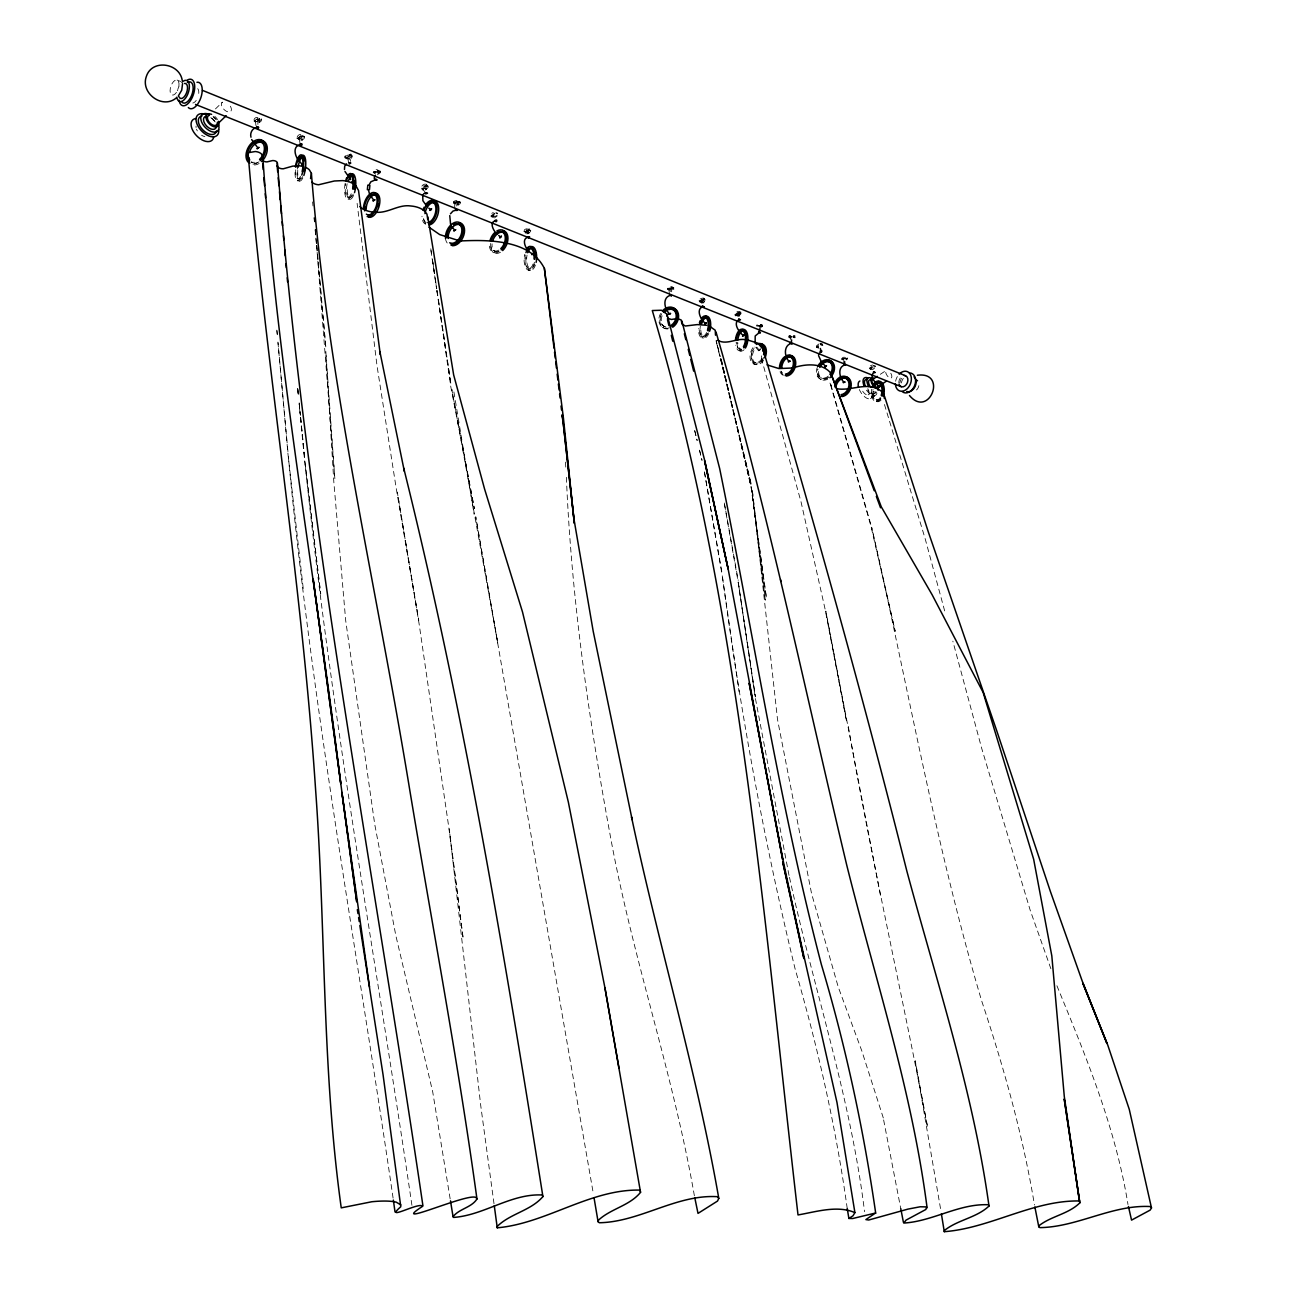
<?xml version="1.0" encoding="UTF-8"?>
<svg xmlns="http://www.w3.org/2000/svg" width="1297" height="1297" viewBox="0 0 1297 1297"><rect width="100%" height="100%" fill="white"/><g stroke="black" fill="none" stroke-linecap="round" stroke-linejoin="round"><path stroke-width="0.75" stroke-dasharray="5 3.75" d="M758.275 325.887L756.945 325.985M760.431 329.065C758.437 327.476 761.744 322.142 761.696 326.017M760.545 324.915L761.744 324.785M760.609 327.46C766.722 325.336 756.621 322.094 756.54 325.985M761.744 325.904L760.528 325.985L761.906 325.904M762.523 326.471L757.205 325.806M762.523 325.044L759.021 326.504M874.729 367.813C871.162 372.693 866.412 366.159 872.541 364.927M869.639 368.867L872.135 366.111L872.119 367.278M870.109 368.267C872.427 366.646 869.314 370.958 871.081 367.683M870.368 369.126L871.422 368.575M870.741 524.215L829.95 381.594M842.175 359.869C841.331 354.276 849.276 359.545 846.86 357.567M842.337 359.658C844.347 356.416 841.737 360.971 843.504 359.577M843.731 363.192L843.877 358.134L845.676 358.085L844.866 358.426M847.022 358.637L845.806 358.88L845.839 357.777M846.406 359.934L847.703 357.907M790.781 335.453C787.668 335.161 788.689 338.776 791.381 338.193M788.884 335.988L791.429 336.588M790.667 337.658C787.619 337.22 792.451 335.226 789.841 337.739M668.733 288.226C672.3 289.62 665.085 290.95 668.117 287.334C674.991 283.994 675.202 292.668 668.214 289.88M667.485 289.085C669.252 287.221 667.452 290.09 669.56 289.588M669.592 295.003C667.404 283.897 673.175 289.15 673.046 287.318M670.695 291.647L670.857 287.966M671.651 291.809L671.846 287.415M453.383 203.143C452.799 199.333 461.91 199.77 460.192 203.678C458.7 205.883 450.351 203.726 455.15 202.089M454.615 203.921C453.366 200.857 459.495 201.586 460.322 203.337M455.425 209.644C452.231 202.445 460.5 197.063 457.711 207.034M456.755 205.996L457.095 202.008M453.496 201.862L457.825 203.24L459.025 201.213M459.219 202.786L459.268 201.311M374.574 171.512C378.011 172.306 371.98 175.241 373.698 170.426C380.767 167.264 377.622 175.063 378.692 170.442M374.379 171.674L374.282 173.068L375.611 173.068M377.67 174.755C381.999 168.432 371.899 171.966 378.011 171.301M377.703 173.847C380.443 174.592 381.529 170.28 378.513 170.15M841.623 359.431L842.888 358.507M254.001 119.762C255.152 114.72 265.609 118.692 259.822 122.226C255.671 125.063 251.245 117.622 256.676 121.772C252.802 121.869 258.606 119.194 255.25 120.508M254.001 121.059L257.471 118.757L261.459 120.378M790.732 339.636L791.186 336.345M841.656 358.329L846.73 358.637M256.79 127.317C252.818 120.297 260.973 113.893 259.011 124.415M256.757 119.567C261.897 121.74 257.795 116.146 260.178 119.583M261.459 119.081L259.822 120.929L256.093 121.27M350.855 153.905C356.805 162.368 337.252 158.85 348.277 153.792M345.051 157.991C345.342 154.992 351.033 153.322 352.2 156.434M346.023 157.618C349.606 156.953 344.094 160.439 347.385 157.326M346.202 158.753L347.58 158.461M348.617 163.146L347.531 156.159L350.693 156.078L350.287 154.165L349.428 154.797L350.563 161.412M297.078 137.271C299.315 130.397 309.643 138.455 301.017 140.06C290.836 135.845 302.882 141.665 304.406 136.25M297.143 138.503L300.612 135.926L304.487 137.498M298.342 139.249C299.818 134.58 298.602 141.632 299.185 138.747M350.822 154.489L349.46 154.894M299.672 137.822L298.278 138.017M300.223 144.356C297.256 130.64 304.763 138.001 303.239 136.704M352.022 155.3C351.714 158.299 346.056 159.953 344.872 156.856M301.844 136.996L302.217 140.676M303.174 135.455L302.314 135.974M422.514 189.557C425.157 186.768 420.471 188.243 423.162 189.719M493.136 215.691C490.817 214.799 494.708 218.35 491.936 216.242M494.206 217.977L493.314 214.718L494.562 213.713M525.172 233.087C526.258 228.888 524.799 234.725 526.355 232.52M529.014 233.557L528.268 229.277L529.095 228.71L529.581 230.396L526.355 230.671L527.684 237.351M373.131 172.388L374.817 171.334M377.703 171.982L380.232 172.696M379.227 170.718L377.832 170.653M380.378 171.366L376.924 172.533L373.26 171.058M454.42 203.742L455.766 203.775L454.761 203.969M457.906 202.689L459.251 202.721M458.133 202.04L456.058 201.975M459.333 201.505L458.1 201.521M460.419 202.056L459.057 202.899M735.675 314.49C739.095 314.166 734.086 316.711 736.842 314.15M737.863 316.646L737.912 312.82M739.258 313.323C740.538 309.578 738.852 315.041 740.441 312.901M817.11 346.737C820.385 346.283 815.586 348.909 818.245 346.364M700.915 300.466C699.051 300.174 702.342 302.493 700.202 301.666C706.314 302.298 706.054 295.619 700.169 298.991C695.435 303.336 707.043 303.838 705.292 298.926M703.46 300.142C704.725 296.283 703.136 301.65 704.628 299.737M704.482 298.732L702.374 299.348M301.893 136.688L299.785 136.947M255.282 121.902L256.093 121.351M672.689 288.793L669.917 288.047M673.954 287.966L670.436 289.069L667.533 287.902M760.399 325.482L758.615 325.434L760.464 325.32M740.814 313.063C734.345 319.629 733.859 308.767 740.992 312.139M497.367 215.772L495.341 217.393M843.472 358.572L842.369 358.556M215.464 108.916L222.468 102.139A6.209 3.551 46.5 0 0 223.376 108.802A6.209 3.551 46.5 0 0 230.38 111.639A6.209 3.551 46.5 0 0 229.456 104.96M788.754 337.139L790.797 336.523M496.54 215.367C493.573 219.323 487.769 214.67 493.314 212.449M669.609 288.42L668.377 288.453M880.306 374.314L884.911 371.266M868.163 394.823L874.713 390.494M874.308 393.656L876.772 392.018M870.449 398.633L875.345 395.39M818.472 345.245L816.672 347.142L818.488 348.293M423.341 189.654L423.503 187.935M425.821 189.784L428.188 187.433L427.491 184.677M873.221 367.878L869.314 367.975M818.942 343.948L816.591 345.699L816.688 347.564M425.4 193.48C418.98 182.18 428.48 188.973 426.373 184.628M494.465 213.146L491.239 215.74L492.795 217.864M494.562 215.026L493.346 214.88M702.131 299.396L699.196 301.747M527.36 233.541C537.866 229.229 520.113 225.581 525.026 233.46M668.603 288.258L671.83 288.031M842.612 358.394L847.671 359.01M845.741 358.977L846.698 358.929M738.155 312.739L739.728 316.176M530.684 230.282L526.663 229.731L524.199 232.73M528.738 229.553L529.549 228.888M374.703 171.48L379.129 171.723M760.058 349.72C755.211 352.233 764.679 349.768 757.659 346.769M455.036 202.235L455.863 202.494L454.55 202.527M426.194 184.158C422.627 183.153 418.769 189.005 423.211 190.286M528.69 268.495L530.441 268.609M528.56 270.214L530.311 270.343M876.756 400.125L878.15 400.238M876.691 401.6L878.101 401.73M739.874 349.282L741.43 349.46A9.322 4.588 -83 0 1 737.717 342.376M739.712 350.855L741.268 351.033M791.494 337.042L789.484 336.62M348.082 199.057L350.077 199.333M348.245 197.193L350.239 197.484M702.163 336.247L703.768 336.49M701.888 337.82L703.493 338.063M297.71 178.824L299.753 179.197M297.435 180.705L299.477 181.061M672.576 288.145L673.905 289.15M753.184 363.646L754.432 364.084M754.903 364.246L756.167 364.7M753.816 362.236L756.556 363.192M177.089 80.057L180.688 81.516M493.492 250.564L494.887 251.229M492.73 252.137L494.141 252.802M820.969 377.735L821.974 378.286M820.304 379.097L821.293 379.648M662.459 327.314L663.448 327.882M663.302 325.92L664.291 326.504M252.558 162.774L251.067 161.914A11.203 7.555 -62.1 0 0 257.422 161.055M701.191 301.65L699.051 300.677M703.704 303.012C705.665 297.499 698.564 298.991 701.807 303.336M701.418 300.191L703.217 299.575M423.779 188.973L422.238 188.519M423.827 187.335L426.859 184.839L427.135 185.876M739.063 312.382C745.11 312.399 735.512 319.516 734.913 314.36M818.52 347.32L816.397 346.623M759.345 350.239L756.816 347.142M758.615 350.774L755.956 347.515M829.918 383.085L831.572 385.906M421.282 188.243L425.546 188.746L427.848 185.163M425.578 185.439L426.567 189.605M428.14 186.201L423.86 185.682L421.557 189.281M524.896 231.92L526.128 231.45M523.988 231.66L528.009 232.212L530.473 229.196M526.387 230.834L529.776 230.072M493.395 216.615L492.163 217.183M705.455 300.012L703.266 298.991M737.15 313.598L738.966 312.95M761.323 355.864L762.393 360.696M1050.894 968.746L1030.191 910.202L981.748 748.531L952.841 641.172M1056.909 985.736C1086.124 1056.796 1115.696 1128.147 1127.985 1204.54M884.473 404.534L925.231 538.968L945.545 614.178M347.515 156.353L351.017 155.624M830.469 384.544L870.854 525.804L895.222 631.315L871.633 527.214C907.722 685.14 935.445 845.125 981.586 1000.619C1003.797 1067.496 1022.993 1135.41 1034.471 1205.026M490.963 215.902L491.239 216.923M761.388 358.312L801.092 502.101L824.989 608.682L846.601 721.472L825.8 611.114L880.614 896.227M424.703 186.736L425.562 189.978M716.171 341.322L751.417 484.883L719.511 354.081L751.044 486.488L766.43 598.014L751.044 486.488L721.181 359.058M694.689 430.636L697.105 440.413M699.505 450.189L701.92 459.965M694.754 430.75L697.138 440.494M699.537 450.237L702.05 460.516M719.024 352.119L716.171 340.414L718.943 352.087M738.058 313.274L738.804 316.419M789.484 877.356C813.754 989.044 850.767 1097.846 864.548 1211.722M721.148 358.993L751.287 487.85L765.295 600.154L752.179 488.937L777.519 719.527L811.582 893.665L838.251 987.033L861.905 1051.154L883.338 1118.063L883.111 1117.236L900.75 1208.545M694.381 1195.785C673.597 1075.553 633.26 959.958 611.065 840.018C588.919 719.673 571.28 598.582 566.335 476.194M527.36 230.461L528.025 233.817M848.303 726.466C871.762 860.673 901.966 993.534 927.614 1127.304L915.212 1060.768L941.087 1211.901M789.014 875.41L755.308 697.851L738.236 582.045L755.389 696.943L738.025 581.267L724.034 501.809M436.894 290.82L450.821 386.895L474.362 508.602L451.826 389.424L497.87 643.685L475.74 516.773L593.426 1194.164M724.326 503.025L725.493 509.445M725.753 510.953L738.22 580.359M704.401 471.8L722.397 575.171M704.514 472.351L722.251 575.852L739.095 691.852M847.233 1208.528C836.062 1127.547 817.937 1047.83 795.223 969.345C763.593 839.889 740.068 708.519 722.413 576.452M453.901 391.921L474.118 514.358M348.585 156.11L349.169 159.661M450.156 1198.866L432.728 1091.977L395.828 935.542L374.752 824.422L345.667 620.388L333.799 481.544L325.823 351.682L334.869 478.933L316.598 245.473M430.912 250.483L431.804 256.482M432.112 258.492L436.603 288.469M436.894 290.479L450.967 384.431L438.548 300.612M433.83 268.674L434.998 276.65M435.306 278.644L436.781 288.631M437.073 290.625L438.256 298.618M430.799 248.781L431.966 256.79M433.701 268.803L436.603 288.809M411.927 1205.318C375.579 957.316 330.265 710.594 304.844 461.035L320.716 593.977L304.584 460.111L299.169 404.356M702.277 299.834L702.747 303.174M393.088 1198.088C357.097 950.555 311.637 704.303 288.193 455.036M699.845 300.904L699.991 301.974M494.011 1203.762L480.733 1105.579L449.248 828.913L463.207 938.801L448.616 826.092L419.093 623.727L397.32 492.114L418.753 620.501L396.363 489.228L377.038 365.965L357.113 203.353M303.239 588.449L287.999 454.323L278.028 342.732M297.791 389.457L298.391 395.423M299.185 403.367L300.369 415.299M300.58 417.277L304.746 459.025L300.564 416.888M297.791 388.808L298.375 394.823M299.169 402.848L300.369 414.894M297.629 388.419L298.407 396.379M312.609 201.91L312.982 205.915M314.069 217.945L314.441 221.949M315.155 229.958L316.436 243.982M316.614 245.992L325.904 348.163L318.235 261.605M276.828 330.135L277.185 334.107M277.915 342.068L288.112 453.496M276.958 330.767L277.315 334.756M315.366 229.407L316.079 237.448M316.808 245.506L318.057 259.595M314.182 217.312L314.523 221.333M315.22 229.374L316.419 243.463M565.46 462.121L565.832 468.152M300.888 136.801L301.115 140.66M735.14 315.366L736.242 313.469L740.198 311.896M257.876 119.454L257.908 125.533M197.728 88.666A7.847 3.907 -71.2 0 1 198.019 96.789M196.236 100.339A7.847 3.907 -71.2 0 1 192.815 103.014M898.853 382.712A5.901 4.264 -67.5 0 1 900.977 377.216M918.86 385.679A5.869 4.248 -67.4 0 1 914.596 391.143M259.157 163.487A13.1 8.836 -62.1 0 1 251.731 164.492M257.681 162.628A13.116 8.836 -62.1 0 1 252.558 164.119M258.897 161.914A11.203 7.555 -62.1 0 1 250.905 161.671M827.762 379.178A10.522 7.895 -61.2 0 1 817.759 369.548M828.88 377.184A10.538 7.912 -61.2 0 1 818.602 377.962A10.538 7.912 -61.2 0 1 817.694 366.451M827.502 377.865A8.998 6.761 -61.2 0 1 818.942 369.645M828.313 376.081A8.998 6.761 -61.2 0 1 820.207 377.314A8.998 6.761 -61.2 0 1 817.937 369.094M176.457 92.395A7.895 3.891 -71.3 0 1 170.085 90.774A7.895 3.891 -71.3 0 1 176.424 79.96A7.895 3.891 -71.3 0 1 177.446 90.709M177.867 89.169A11.122 5.512 -71.2 0 1 178.97 86.51M875.572 391.856A8.268 4.021 57 0 1 867.58 390.024M871.779 392.424A10.295 5.026 57 0 1 868.26 398.763A10.295 5.026 57 0 1 859.311 389.554M876.934 393.169A10.311 5.01 57 0 1 872.33 395.261A10.311 5.01 57 0 1 865.439 388.646M867.79 388.646A5.853 2.853 57 0 1 867.79 394.937A5.853 2.853 57 0 1 861.857 389.667M875.67 392.213A8.285 4.021 57 0 1 872.913 391.143M890.78 373.244A4.556 2.172 57 0 1 891.412 377.832A4.556 2.172 57 0 1 887.683 376.308A4.556 2.172 57 0 1 885.738 371.218M782.983 374.752A10.619 7.036 -70.1 0 1 780.972 371.088M783.339 375.287A10.619 7.036 -70.2 0 1 779.74 370.65M782.513 373.001A9.079 6.015 -70.2 0 1 781.459 371.655M353.578 195.344A12.84 4.442 -83.7 0 1 347.985 197.825A12.84 4.442 -83.7 0 1 347.126 183.688M351.584 195.053A12.84 4.426 -83.7 0 1 346.007 197.533A12.84 4.426 -83.7 0 1 345.132 183.396M353.222 194.064A10.976 3.794 -83.7 0 1 348.844 196.787A10.976 3.794 -83.7 0 1 347.337 186.93M351.228 193.772A10.976 3.794 -83.7 0 1 346.461 195.912A10.976 3.794 -83.7 0 1 345.715 183.817M425.756 223.733A12.419 6.89 -72.8 0 1 423.616 216.842M425.659 224.186A12.435 6.89 -72.8 0 1 421.979 216.259M426.227 222.468A10.619 5.885 -72.8 0 1 423.065 215.707M302.817 177.997A13.067 4.021 -82.1 0 1 298.148 179.716A13.067 4.021 -82.1 0 1 297.499 167.216M300.758 177.624A13.067 4.004 -82.1 0 1 295.084 170.215M302.606 176.57A11.17 3.437 -82.1 0 1 297.743 170.231M300.547 176.197A11.17 3.421 -82.1 0 1 295.7 169.858M708.762 333.702A11.073 5.139 -81.5 0 1 702.277 337.382A11.073 5.139 -81.5 0 1 700.348 325.952M707.157 333.459A11.073 5.139 -81.5 0 1 701.272 337.577A11.073 5.139 -81.5 0 1 698.451 328.563M708.259 332.745A9.468 4.394 -81.5 0 1 703.217 336.263A9.468 4.394 -81.5 0 1 700.802 328.563M706.654 332.502A9.468 4.394 -81.5 0 1 701.628 336.02A9.468 4.394 -81.5 0 1 699.213 328.319M204.91 136.558A7.96 4.621 46.1 0 1 201.602 135.261M197.339 130.9A7.96 4.621 46.1 0 1 196.496 129.181M196.074 127.528A7.96 4.621 46.1 0 1 196.074 126.036M210.779 117.622A7.977 4.621 46.2 0 1 215.043 121.983M214.897 116.438A7.993 4.604 46.3 0 1 217.539 119.583M211.8 118.222A14.04 8.139 46.2 0 1 216.421 123.734M213.421 117.2A11.284 6.517 46.2 0 1 215.48 119.292M213.081 116.39A6.177 3.567 46.3 0 1 216.372 119.778M763.625 360.355A10.749 7.036 -70.7 0 1 753.022 362.836A10.749 7.036 -70.7 0 1 754.027 348.326M762.928 359.48A9.192 6.015 -70.7 0 1 753.362 360.874A9.192 6.015 -70.7 0 1 756.151 347.499M761.663 359.042A9.192 6.015 -70.7 0 1 752.098 360.42A9.192 6.015 -70.7 0 1 754.886 347.045M763.706 357.502A10.765 7.036 -70.7 0 1 751.757 362.398A10.765 7.036 -70.7 0 1 754.432 345.877M535.402 265.155A11.932 5.383 -86.8 0 1 528.349 269.111A11.932 5.383 -86.8 0 1 526.323 254.569M534.802 264.183A10.214 4.604 -86.8 0 1 528.771 267.571A10.214 4.604 -86.8 0 1 527.036 255.136M533.035 264.053A10.214 4.604 -86.8 0 1 527.02 267.441A10.214 4.604 -86.8 0 1 525.285 255.006M534.413 262.237A11.949 5.383 -86.8 0 1 527.231 269.598A11.949 5.383 -86.8 0 1 524.572 254.439M667.923 328.968A11.17 8.771 -61.1 0 1 661.794 313.647M669.398 327.849A11.17 8.771 -61.1 0 1 660.076 324.801A11.17 8.771 -61.1 0 1 660.805 313.063M666.091 327.266A9.549 7.506 -61.1 0 1 662.864 314.328M665.102 326.698A9.549 7.506 -61.1 0 1 660.822 315.998M500.496 252.25A12.046 7.75 -66.3 0 1 490.833 244.193M499.102 251.586A12.062 7.75 -66.3 0 1 489.439 243.528M498.405 251.569A10.311 6.631 -66.3 0 1 492.066 243.868M498.923 250.078A10.311 6.631 -66.3 0 1 490.671 243.204M901.383 382.939A8.317 6.015 -67.5 0 1 904.22 377.281M895.627 381.253A10.392 7.49 -67.5 0 1 897.556 376.26M899.859 382.955A10.36 7.49 -67.5 0 1 901.788 377.962M881.052 400.108A10.263 5.739 -84.4 0 1 874.681 399.914A10.263 5.739 -84.4 0 1 873.027 389.376M880.906 398.276A10.263 5.739 -84.5 0 1 873.87 400.481A10.263 5.739 -84.5 0 1 871.616 389.246M880.679 398.86A8.771 4.912 -84.4 0 1 873.562 391.953M880.355 397.271A8.771 4.912 -84.5 0 1 874.891 399.622A8.771 4.912 -84.5 0 1 872.151 391.824M744.105 349.736A10.911 5.366 -83 0 1 736.923 342.748M741.138 350.563A10.911 5.366 -83 0 1 735.642 345.197M741.09 349.023A9.322 4.588 -83 0 1 736.161 342.197M447.222 243.009A12.176 7.928 -64.6 0 1 445.52 238.502M433.522 266.679L432.339 258.687L433.409 266.793"/><path stroke-width="1.5" d="M759.507 328.919L759.475 332.437L755.194 335.972L755.13 343.348M182.569 83.624L181.726 90.19L178.37 95.897M367.343 189.735L367.813 185.082M369.483 189.589L369.904 185.39M427.751 219.679L426.956 214.151L425.157 211.67A23.93 14.267 -8.1 0 0 410.663 205.964C398.438 204.196 388.111 213.357 375.984 212.254M844.687 361.571L844.59 365.008C837.213 367.375 839.467 378.205 844.088 382.372M359.836 925.491L383.069 1074.824L400.789 1206.745C382.939 1222.228 419.952 1201.33 422.611 1206.323C386.538 1229.653 470.681 1191.23 476.258 1197.812L476.956 1199.012C471.492 1207.685 459.138 1208.723 453.058 1216.683L453.545 1217.429C483.959 1215.321 511.099 1193.353 542.162 1194.991L542.908 1196.58C531.04 1210.604 510.564 1213.457 497.464 1226.168L497.254 1227.805C546.102 1223.525 590.038 1189.057 639.924 1190.095L640.556 1192.332C629.726 1205.707 610.984 1208.609 598.598 1220.039L598.079 1221.709L599.36 1222.747C639.891 1222.001 676.256 1194.278 717.257 1196.677L718.797 1198.396L717.5 1201.071L698.013 1213.392L694.787 1197.747M884.343 398.471L883.76 393.996M375.076 179.132C381.269 180.202 370.861 181.71 375.481 175.176M791.64 339.863L791.235 343.429C783.42 345.44 784.247 356.837 789.192 361.474M854.901 1212.614C837.392 1204.994 816.202 1211.803 798.012 1214.949C762.863 911.661 739.452 604.661 652.294 310.534L661.438 310.242L667.063 314.231L704.984 461.602L728.12 568.978L704.579 460.792L728.055 568.491L782.626 859.457L749.163 683.146L783.129 860.446L803.913 958.613L782.675 861.824L836.987 1102.515L854.901 1212.614L852.988 1215.808L848.887 1218.45L852.713 1218.515L875.507 1213.035L865.877 1219.602L868.731 1220.007L907.932 1209.112L920.189 1206.777L926.512 1206.907L925.912 1209.453L906.019 1220.137L903.847 1223.055C932.656 1221.369 959.164 1203.389 988.411 1204.751L988.995 1206.048C976.609 1217.786 957.883 1219.747 944.589 1230.334L944.281 1231.68C990.243 1228.243 1032.769 1200.114 1079.444 1200.973L1079.882 1202.805C1068.696 1213.943 1051.689 1215.97 1039.367 1225.406L1038.784 1226.784L1039.902 1227.627C1077.531 1227.075 1112.226 1204.556 1150.18 1206.534L1151.493 1207.945L1150.131 1210.117L1131.551 1220.12L1128.439 1206.486M449.767 215.61L450.594 224.43M818.504 354.194L821.212 351.406L820.32 348.439M310.55 178.597L311.41 173.409L309.335 169.81A16.196 9.954 -5.7 0 0 305.022 167.135M666.853 316.225L667.063 314.231M715.506 335.21L715.247 330.265L709.556 326.179M368.867 185.244L370.877 181.791L376.114 179.521M422.676 194.647L422.903 200.727L426.956 206.418M353.416 180.575L351.99 182.018L352.768 180.931M450.497 213.778L452.977 211.087L456.431 210.001M455.474 209.465L457.436 210.357L455.896 210.438M348.731 162.66L350.79 163.017L349.266 164.022M527.766 236.686L529.581 236.784L528.446 238.016M216.372 125.144L226.181 115.692M531.867 254.698L532.467 253.645M346.542 163.892L344.694 166.113L344.467 169.502M425.578 192.54L427.524 193.204L425.724 193.918M176.311 97.907C162.547 109.726 140.173 93.108 146.366 76.426C151.96 58.754 179.716 62.904 182.245 80.511M872.654 379.421L877.242 376.357M877.307 387.187L886.5 381.091M423.6 193.804L424.865 193.334M793.942 367.635C805.745 363.809 821.958 362.674 830.777 373.05L881.279 506.819L932.17 594.837L983.126 692.42L1033.66 859.279L1051.818 955.905L1064.286 1096.419L1079.444 1200.973L1064.205 1098.932L1079.882 1202.805M670.533 295.311C662.021 297.289 664.356 309.578 669.722 313.923M874.324 372.352C868.325 375.563 876.026 383.961 879.593 386.603M703.217 306.53C695.241 308.994 700.883 320.213 705.6 323.553M917.336 375.255C948.091 371.12 929.236 419.142 909.473 395.504M739.549 319.548C732.108 322.256 739.095 332.551 743.359 335.485M792.564 368.008L778.881 368.559L767.046 364.895M676.029 318.705L671.489 319.484L667.42 318.203M528.69 237.173C521.297 237.935 525.009 247.759 528.592 251.002M257.908 127.544C252.834 127.203 249.656 132.651 250.97 137.206M301.342 144.518C290.269 145.523 295.911 160.52 302.509 164.135M496.103 220.798C488.596 221.333 493.379 231.061 496.929 233.817M873.594 365.689L875.313 366.386M820.45 343.559L822.266 344.289M820.742 344.516L822.541 345.245M882.138 391.921C869.055 380.426 852.405 391.11 837.716 388.857M745.856 339.733C736.404 337.82 726.855 345.407 717.825 340.349M460.613 240.95C488.596 239.653 530.051 239.653 544.383 268.414L563.449 418.315L574.344 523.34L562.282 414.586L573.971 519.157L593.199 631.266L632.158 819.72L631.526 817.013C658.454 944.67 696.327 1069.766 718.797 1198.396M458.846 240.626L439.715 234.595L429.015 227.202M747.25 339.846L757.934 343.219L762.976 349.152C814.338 522.156 862.797 696.035 906.846 871.065C936.71 982.137 973.188 1091.685 988.995 1206.048M706.768 325.288L697.316 324.59L685.351 326.017L681.93 324.039L681.217 320.002L678.007 318.754M793.002 336.734L794.267 337.058M496.135 212.984L497.367 213.486M793.829 335.728L794.785 336.118M195.523 104.425L901.253 386.717M202.478 90.368L905.501 375.725M793.975 337.123L794.85 337.479M428.821 208.169L430.831 209.709M498.713 235.503L500.642 236.994M825.735 366.451L821.487 362.106L818.537 355.556M257.99 148.085L251.65 139.557M350.66 179.57L344.986 171.496M400.854 1204.913L396.282 1202.189A39.98 9.03 -9.8 0 0 371.801 1201.752L341.241 1207.864C321.948 1069.458 325.839 929.609 315.657 790.554C301.471 577.068 265.788 365.884 248.035 152.754L255.282 151.522A9.614 5.966 -4.7 0 1 261.378 153.905L262.691 156.062M373.958 200.451L369.58 194.372L368.413 189.654M454.777 230.266L451.696 226.602M355.929 185.795L358.523 190.481L380.28 354.324L379.875 351.617L404.324 471.184L403.724 468.152C463.353 708.178 504.176 952.436 542.908 1196.58M262.594 160.147A4.864 3.016 -5 0 0 267.052 161.882L272.565 160.569A5.026 3.113 -5.1 0 1 277.169 162.368L277.428 166.502A6.436 3.988 -5.4 0 0 283.313 168.788L292.782 166.113L299.169 165.821A16.196 9.954 -5.7 0 1 302.233 166.292M831.653 375.384L830.777 373.05L874.259 490.769M876.334 496.394L880.55 507.792M884.505 396.217L928.149 531.43L996.566 730.276L1050.473 891.72L1082.265 981.164L1106.908 1043.372L1082.865 983.272L1107.816 1045.236L1129.265 1109.34L1151.493 1207.945M715.976 331.902C767.273 507.792 804.237 687.313 846.811 865.407C875.216 979.219 912.05 1091.117 927.096 1207.896M681.898 321.007L719.673 468.59C753.444 633.957 778.767 801.124 821.39 964.595C845.676 1046.079 863.575 1129.201 875.718 1213.343M684.346 333.767L685.837 339.749M688.237 349.347L689.761 355.459M690.734 359.382L693.668 371.169M667.469 319.694L668.912 325.563M671.311 335.339L672.754 341.208M780.535 579.548L780.989 581.51M1034.876 1207.004L1038.784 1226.784M900.75 1208.545L903.442 1222.439M640.556 1192.332L604.969 988.006L568.378 802.227L522.513 612.006L484.559 488.969L453.658 374.914L427.832 216.858M604.969 988.006L618.961 1068.063M594.091 1198.104L598.079 1221.709M847.233 1208.528L848.887 1218.45M941.395 1213.879L944.281 1231.68M450.481 1200.844L453.058 1216.683M357.34 909.635L357.972 913.607M358.588 917.563L359.22 921.535M476.956 1199.012C458.165 1061.886 432.29 925.928 409.657 789.419C376.114 584.169 327.752 381.188 311.41 173.409M369.515 986.952L341.889 792.483M422.919 1205.74C372.044 858.517 304.276 513.32 277.412 162.952M393.364 1200.065L395.018 1211.982M494.287 1205.756L497.254 1227.805M341.873 792.499L343.754 806.41M344.305 810.398L347.807 836.241M348.358 840.229L356.724 901.869L313.193 579.175L340.787 783.664C315.122 575.074 277.38 367.959 262.869 158.072M544.383 268.414L554.03 348.163M554.516 352.152L555.246 358.134M555.716 362.122L556.445 368.105M557.175 374.087L557.888 380.053M558.375 384.042L559.104 390.024M559.591 394.012L560.061 398.001M561.034 405.977L561.52 409.965M562.233 415.948L562.72 419.936M277.12 165.757L277.671 171.755M278.207 177.754L278.92 185.763M279.471 191.761L280.184 199.754M280.719 205.769L281.449 213.762M282.162 221.771L282.519 225.775M283.427 235.778L283.784 239.767M284.692 249.77L285.227 255.785M285.94 263.777L286.313 267.782M287.204 277.785L287.561 281.789M262.691 163.6L263.21 169.615M263.891 177.64L264.572 185.666M265.253 193.691L265.593 197.711M762.976 349.152L763.025 351.325M904.398 375.546A5.901 4.264 -67.5 0 1 907.381 382.68A5.901 4.264 -67.5 0 1 900.28 386.149M899.534 385.258A5.901 4.264 -67.5 0 1 899.048 384.074M258.184 140.757A13.1 8.836 -62.1 0 1 267.166 146.772A13.1 8.836 -62.1 0 1 261.637 161.59M249.818 163.195A13.1 8.836 -62.1 0 1 248.424 161.185M249.721 159.953A11.203 7.555 -62.1 0 1 249.04 157.731M249.397 152.462A11.203 7.555 -62.1 0 1 263.842 143.691M249.429 160.812A11.203 7.555 -62.1 0 1 251.018 145.588A11.203 7.555 -62.1 0 1 263.259 143.918A11.203 7.555 -62.1 0 1 259.546 159.418M248.343 162.336A13.116 8.836 -62.1 0 1 250.208 144.534A13.116 8.836 -62.1 0 1 264.507 142.589A13.116 8.836 -62.1 0 1 260.162 160.715M828.507 360.242A10.522 7.895 -61.2 0 1 834.49 367.002A10.522 7.895 -61.2 0 1 829.885 377.735M820.142 364.668A10.522 7.895 -61.2 0 1 821.958 362.722M819.736 367.473A8.998 6.761 -61.2 0 1 829.026 361.847A8.998 6.761 -61.2 0 1 832.933 370.764M832.107 372.952A8.998 6.761 -61.2 0 1 830.874 374.963M823.336 362.009A8.998 6.761 -61.2 0 1 831.442 364.019A8.998 6.761 -61.2 0 1 829.885 374.411M819.98 364.911A8.998 6.761 -61.2 0 1 821.536 363.241M817.694 366.451A10.538 7.912 -61.2 0 1 830.469 360.696A10.538 7.912 -61.2 0 1 830.729 375.222M196.949 82.295A13.813 6.89 -71.2 0 1 200.84 97.761A13.813 6.89 -71.2 0 1 188.324 107.538M187.319 82.489A11.122 5.512 -71.2 0 1 192.459 92.914A11.122 5.512 -71.2 0 1 182.002 102.171M187.449 80.025A13.862 6.874 -71.2 0 1 194.728 86.786A13.862 6.874 -71.2 0 1 187.579 103.987A13.862 6.874 -71.2 0 1 179.083 100.145M184.547 83.446A7.879 3.891 -71.2 0 1 186.379 93.206A7.879 3.891 -71.2 0 1 179.002 96.772M181.92 82.262A11.122 5.512 -71.2 0 1 189.281 84.791A11.122 5.512 -71.2 0 1 184.206 99.691A11.122 5.512 -71.2 0 1 176.846 97.129M858.501 387.203A10.295 5.026 57 0 1 859.879 381.01M878.944 386.02A5.869 2.837 57 0 1 875.605 387.9A5.869 2.837 57 0 1 871.114 381.383A5.869 2.837 57 0 1 873.675 378.367M864.224 386.279A10.311 5.01 57 0 1 867.79 377.897M870.773 387.381A5.853 2.837 57 0 1 868.536 381.675A5.853 2.837 57 0 1 871.227 380.005M868.812 386.603A8.285 4.021 57 0 1 867.174 379.032A8.285 4.021 57 0 1 872.135 378.756M877.826 387.041A8.285 4.021 57 0 1 878.037 390.235M865.375 386.344A8.268 4.021 57 0 1 866.931 379.308M878.004 386.214A4.54 2.189 57 0 1 874.389 386.036M872.962 384.204A4.54 2.189 57 0 1 873.254 379.324M788.009 355.913A10.619 7.036 -70.1 0 1 795.693 364.165A10.619 7.036 -70.1 0 1 786.404 376.017M782.756 360.858A10.619 7.036 -70.1 0 1 784.28 358.702M793.699 359.382A9.079 6.015 -70.1 0 1 794.461 365.527M792.856 369.953A9.079 6.015 -70.1 0 1 791.543 371.817M790.003 373.244A9.079 6.015 -70.1 0 1 786.663 374.525M781.767 368.235A9.079 6.015 -70.1 0 1 785.593 358.929A9.079 6.015 -70.1 0 1 792.645 358.037M780.535 367.781A9.079 6.015 -70.2 0 1 787.392 356.691A9.079 6.015 -70.2 0 1 793.342 364.344A9.079 6.015 -70.2 0 1 785.431 374.087M786.793 355.459A10.619 7.036 -70.2 0 1 794.461 363.711A10.619 7.036 -70.2 0 1 785.171 375.563M779.448 368.202A10.619 7.036 -70.2 0 1 784.847 356.562M351.049 174.365A12.84 4.442 -83.7 0 1 355.41 178.467A12.84 4.442 -83.7 0 1 354.535 192.637M353.06 175.938A10.976 3.794 -83.7 0 1 353.903 176.927M354.973 180.802A10.976 3.794 -83.7 0 1 354.648 189.07M348.309 181.434A10.976 3.794 -83.7 0 1 352.103 175.662M346.315 181.158A10.976 3.794 -83.7 0 1 351.519 176.068A10.976 3.794 -83.7 0 1 352.654 188.778M347.872 175.452A12.84 4.426 -83.7 0 1 352.784 175.889A12.84 4.426 -83.7 0 1 353.254 189.216M345.845 180.283A12.84 4.426 -83.7 0 1 346.769 177.576M843.909 376.714A10.36 7.814 -65.6 0 1 851.189 385.744A10.36 7.814 -65.6 0 1 841.915 396.59M836.289 382.485A10.36 7.814 -65.6 0 1 839.662 378.513M835.868 387.43A8.868 6.68 -65.6 0 1 841.007 379.097A8.868 6.68 -65.6 0 1 848.514 380.086M849.454 381.707A8.868 6.68 -65.6 0 1 849.989 385.858M849.519 388.095A8.868 6.68 -65.6 0 1 842.061 395.147M834.863 386.96A8.868 6.68 -65.6 0 1 842.774 377.686A8.868 6.68 -65.6 0 1 848.968 385.42A8.868 6.68 -65.6 0 1 841.04 394.693M835.268 382.015A10.376 7.814 -65.6 0 1 845.676 376.535A10.376 7.814 -65.6 0 1 849.875 387.025A10.376 7.814 -65.6 0 1 840.894 396.136M431.204 201.57A12.419 6.89 -72.8 0 1 438.629 210.552A12.419 6.89 -72.8 0 1 429.112 224.948M427.443 205.056A12.419 6.89 -72.8 0 1 429.258 202.981M424.946 213.648A10.619 5.885 -72.8 0 1 430.361 203.726A10.619 5.885 -72.8 0 1 436.749 205.169M423.957 210.406A10.619 5.885 -72.8 0 1 432.29 202.121A10.619 5.885 -72.8 0 1 435.533 212.578A10.619 5.885 -72.8 0 1 427.767 222.646M425.805 204.488A12.435 6.89 -72.8 0 1 436.813 205.639A12.435 6.89 -72.8 0 1 429.42 223.765M423.033 210.065A12.435 6.89 -72.8 0 1 424.232 207.098M374.314 193.204A12.565 6.631 -72.1 0 1 379.373 205.218A12.565 6.631 -72.1 0 1 368.867 217.231M365.122 209.822A12.565 6.631 -72.1 0 1 365.349 206.774M378.627 203.856A10.733 5.658 -72.1 0 1 378.011 206.58M370.926 215.497A10.733 5.658 -72.1 0 1 368.072 214.767M366.192 209.157A10.733 5.658 -72.1 0 1 370.018 197.89A10.733 5.658 -72.1 0 1 376.908 195.62M364.716 210.892A10.749 5.658 -72.1 0 1 371.299 194.696A10.749 5.658 -72.1 0 1 376.552 205.072A10.749 5.658 -72.1 0 1 366.37 214.151M370.715 193.399A12.565 6.615 -72.1 0 1 377.978 203.013A12.565 6.615 -72.1 0 1 367.164 216.615M363.419 209.206A12.565 6.615 -72.1 0 1 368.802 194.988M311.977 182.212A10.603 6.501 -6.3 0 0 318.576 184.774L334.318 180.996L342.732 180.607A21.303 12.938 -6.7 0 1 353.465 183.866M374.444 212.238A24.011 14.543 -7.6 0 1 359.788 206.563M301.099 156.532A13.067 4.021 -82.1 0 1 305.541 159.693A13.067 4.021 -82.1 0 1 303.838 175.468M298.959 160.909A13.067 4.021 -82.1 0 1 299.98 158.38M303.855 157.699A11.17 3.437 -82.1 0 1 304.941 160.909M304.763 168.983A11.17 3.437 -82.1 0 1 304.211 171.82M298.051 167.362A11.17 3.437 -82.1 0 1 303.028 157.115M298.132 159.434A11.17 3.421 -82.1 0 1 302.444 158.623A11.17 3.421 -82.1 0 1 302.152 171.447M296.008 166.989A11.17 3.421 -82.1 0 1 297.272 161.59M295.44 166.859A13.067 4.004 -82.1 0 1 302.217 155.559A13.067 4.004 -82.1 0 1 301.779 175.095M703.104 318.608A11.073 5.139 -81.5 0 1 709.459 318.316A11.073 5.139 -81.5 0 1 709.718 331.189M700.996 323.18A11.073 5.139 -81.5 0 1 701.936 320.667M701.628 323.747A9.468 4.394 -81.5 0 1 707.967 318.413M708.859 319.597A9.468 4.394 -81.5 0 1 709.491 321.283M709.637 328.206A9.468 4.394 -81.5 0 1 709.07 330.605M700.023 323.504A9.468 4.394 -81.5 0 1 706.379 318.17A9.468 4.394 -81.5 0 1 707.465 330.362M701.499 318.349A11.073 5.139 -81.5 0 1 707.854 318.073A11.073 5.139 -81.5 0 1 708.113 330.946M699.391 322.921A11.073 5.139 -81.5 0 1 700.331 320.424M213.681 137.044A14.008 8.139 46.1 0 1 196.706 135.845A14.008 8.139 46.1 0 1 195.604 118.562M218.366 121.302A7.993 4.604 46.3 0 1 214.329 126.863A7.993 4.604 46.3 0 1 206.11 118.416A7.993 4.604 46.3 0 1 211.589 114.347M216.437 130.9A11.268 6.534 46.2 0 1 202.818 129.895A11.268 6.534 46.2 0 1 201.91 116.017M218.658 129.668A14.04 8.139 46.2 0 1 208.833 135.958A14.04 8.139 46.2 0 1 196.123 120.783A14.04 8.139 46.2 0 1 205.996 114.558M216.307 126.847A7.977 4.621 46.2 0 1 206.677 126.117A7.977 4.621 46.2 0 1 206.012 116.308M218.318 124.058A11.284 6.517 46.2 0 1 212.611 131.937A11.284 6.517 46.2 0 1 200.986 120.021A11.284 6.517 46.2 0 1 208.768 114.249M217.361 122.388A6.177 3.567 46.3 0 1 213.908 125.404A6.177 3.567 46.3 0 1 207.974 120.183A6.177 3.567 46.3 0 1 209.384 115.368M759.539 344.078A10.749 7.036 -70.7 0 1 765.7 347.661A10.749 7.036 -70.7 0 1 764.971 357.956M759.815 345.002A9.192 6.015 -70.7 0 1 763.609 354.697M756.313 344.435A10.765 7.036 -70.7 0 1 763.382 345.359A10.765 7.036 -70.7 0 1 764.63 354.843M763.803 347.045A9.192 6.015 -70.7 0 1 764.695 348.634M530.732 246.754A11.932 5.383 -86.8 0 1 535.677 250.629A11.932 5.383 -86.8 0 1 536.164 262.367M525.933 252.623A10.214 4.604 -86.8 0 1 531.43 248.684A10.214 4.604 -86.8 0 1 534.056 259.06M526.355 249.332A11.949 5.383 -86.8 0 1 532.386 247.646A11.949 5.383 -86.8 0 1 534.834 259.173M535.029 251.764A10.214 4.604 -86.8 0 1 535.596 253.985M527.684 252.753A10.214 4.604 -86.8 0 1 530.813 248.457M668.02 308.264A11.17 8.771 -61.1 0 1 678.299 313.598A11.17 8.771 -61.1 0 1 672.754 327.201M668.182 309.724A9.549 7.506 -61.1 0 1 676.645 313.242M664.356 312.35A9.549 7.506 -61.1 0 1 666.172 310.777M667.209 309.14A9.549 7.506 -61.1 0 1 675.996 313.712A9.549 7.506 -61.1 0 1 671.246 325.336M663.367 311.766A9.549 7.506 -61.1 0 1 665.183 310.194M662.54 310.745A11.17 8.771 -61.1 0 1 676.385 310.713A11.17 8.771 -61.1 0 1 671.765 326.617M502.588 230.509A12.046 7.75 -66.3 0 1 507.954 238.259A12.046 7.75 -66.3 0 1 502.669 250.58M492.552 241.323A10.311 6.631 -66.3 0 1 505.165 233.784M496.946 232.503A10.311 6.631 -66.3 0 1 505.052 235.827A10.311 6.631 -66.3 0 1 500.788 248.667M491.158 240.658A10.311 6.631 -66.3 0 1 495.097 233.93M496.783 231.012A12.062 7.75 -66.3 0 1 506.252 234.903A12.062 7.75 -66.3 0 1 501.274 249.916M490.007 240.545A12.062 7.75 -66.3 0 1 494.627 232.682M899.161 374.185A10.392 7.49 -67.5 0 1 910.802 375.449A10.392 7.49 -67.5 0 1 905.063 390.3A10.392 7.49 -67.5 0 1 895.416 383.831M909.408 372.936A10.36 7.49 -67.5 0 1 914.677 385.501A10.36 7.49 -67.5 0 1 902.161 391.581M916.557 380.216A5.869 4.248 -67.4 0 1 917.53 380.783M914.077 376.827A8.301 6.015 -67.5 0 1 914.936 386.83A8.301 6.015 -67.5 0 1 906.7 391.516M877.372 381.788A10.263 5.739 -84.4 0 1 883.338 384.885A10.263 5.739 -84.4 0 1 883.322 396.185M874.389 387.527A8.771 4.912 -84.4 0 1 878.831 382.777A8.771 4.912 -84.4 0 1 882.949 386.749M883.192 393.348A8.771 4.912 -84.4 0 1 882.625 395.504M872.978 387.414A8.771 4.912 -84.5 0 1 879.869 383.604A8.771 4.912 -84.5 0 1 881.214 395.39M875.961 381.658A10.263 5.739 -84.5 0 1 881.928 384.755A10.263 5.739 -84.5 0 1 881.911 396.071M872.281 386.733A10.263 5.739 -84.5 0 1 874.535 382.81M740.684 330.703A10.911 5.366 -83 0 1 747.364 333.799A10.911 5.366 -83 0 1 745.402 348.066M744.51 331.286A9.322 4.588 -83 0 1 745.532 332.259M746.326 333.783A9.322 4.588 -83 0 1 746.877 335.745M747.007 340.414A9.322 4.588 -83 0 1 746.602 342.813M737.815 339.976A9.322 4.588 -83 0 1 743.359 330.93M736.258 339.798A9.322 4.588 -83 0 1 743.505 331.529A9.322 4.588 -83 0 1 743.408 346.737M735.48 339.749A10.911 5.366 -83 0 1 743.959 330.087A10.911 5.366 -83 0 1 743.846 347.872M459.154 222.744A12.176 7.928 -64.6 0 1 463.856 235.065A12.176 7.928 -64.6 0 1 452.215 245.7M448.178 238.486A10.408 6.777 -64.6 0 1 453.82 226.002A10.408 6.777 -64.6 0 1 462.721 227.786M452.718 244.031A10.408 6.777 -64.6 0 1 451.016 243.512M453.383 224.64A10.408 6.777 -64.6 0 1 461.602 232.941A10.408 6.777 -64.6 0 1 449.621 242.782M446.784 237.773A10.408 6.777 -64.6 0 1 451.469 226.051M445.52 238.502A12.176 7.928 -64.6 0 1 454.825 222.419A12.176 7.928 -64.6 0 1 462.948 232.374A12.176 7.928 -64.6 0 1 450.821 244.987M758.55 332.162L760.399 332.713L758.55 332.162M825.038 366.97L826.448 365.835L825.038 366.97M668.912 314.279L670.517 313.469L668.912 314.279M788.398 361.717L790.003 361.133L788.398 361.717M843.698 364.7L845.466 365.3L843.698 364.7M495.032 220.571C496.638 224.219 498.032 217.928 495.032 220.571M300.239 144.113C301.779 147.971 303.498 142.054 300.239 144.113M256.806 127.09C258.314 130.948 260.113 125.29 256.806 127.09M790.359 343.057L792.11 343.802L790.359 343.057M744.089 334.869L742.614 336.085L744.089 334.869M303.32 163.422L301.747 164.897L303.32 163.422M873.432 372.158L875.216 372.547L873.529 371.98M455.62 229.78L453.966 230.834L455.62 229.78M738.609 319.289L740.49 319.808L738.723 319.094M820.304 351.179C821.406 354.227 823.157 349.088 820.304 351.179M704.855 323.974L706.33 322.937L704.855 323.974M702.293 306.205L704.158 306.854L702.293 306.205M501.372 236.232L499.929 237.789L501.372 236.232M257.179 148.685L258.833 147.404L257.179 148.685M373.131 200.824L374.784 199.868L373.131 200.824M430.118 210.406L431.544 208.882L430.118 210.406M880.29 386.052L878.977 387.268L880.29 386.052M843.342 382.55L844.866 382.048L843.342 382.55M669.657 294.841L671.424 295.781L669.657 294.841"/></g></svg>
